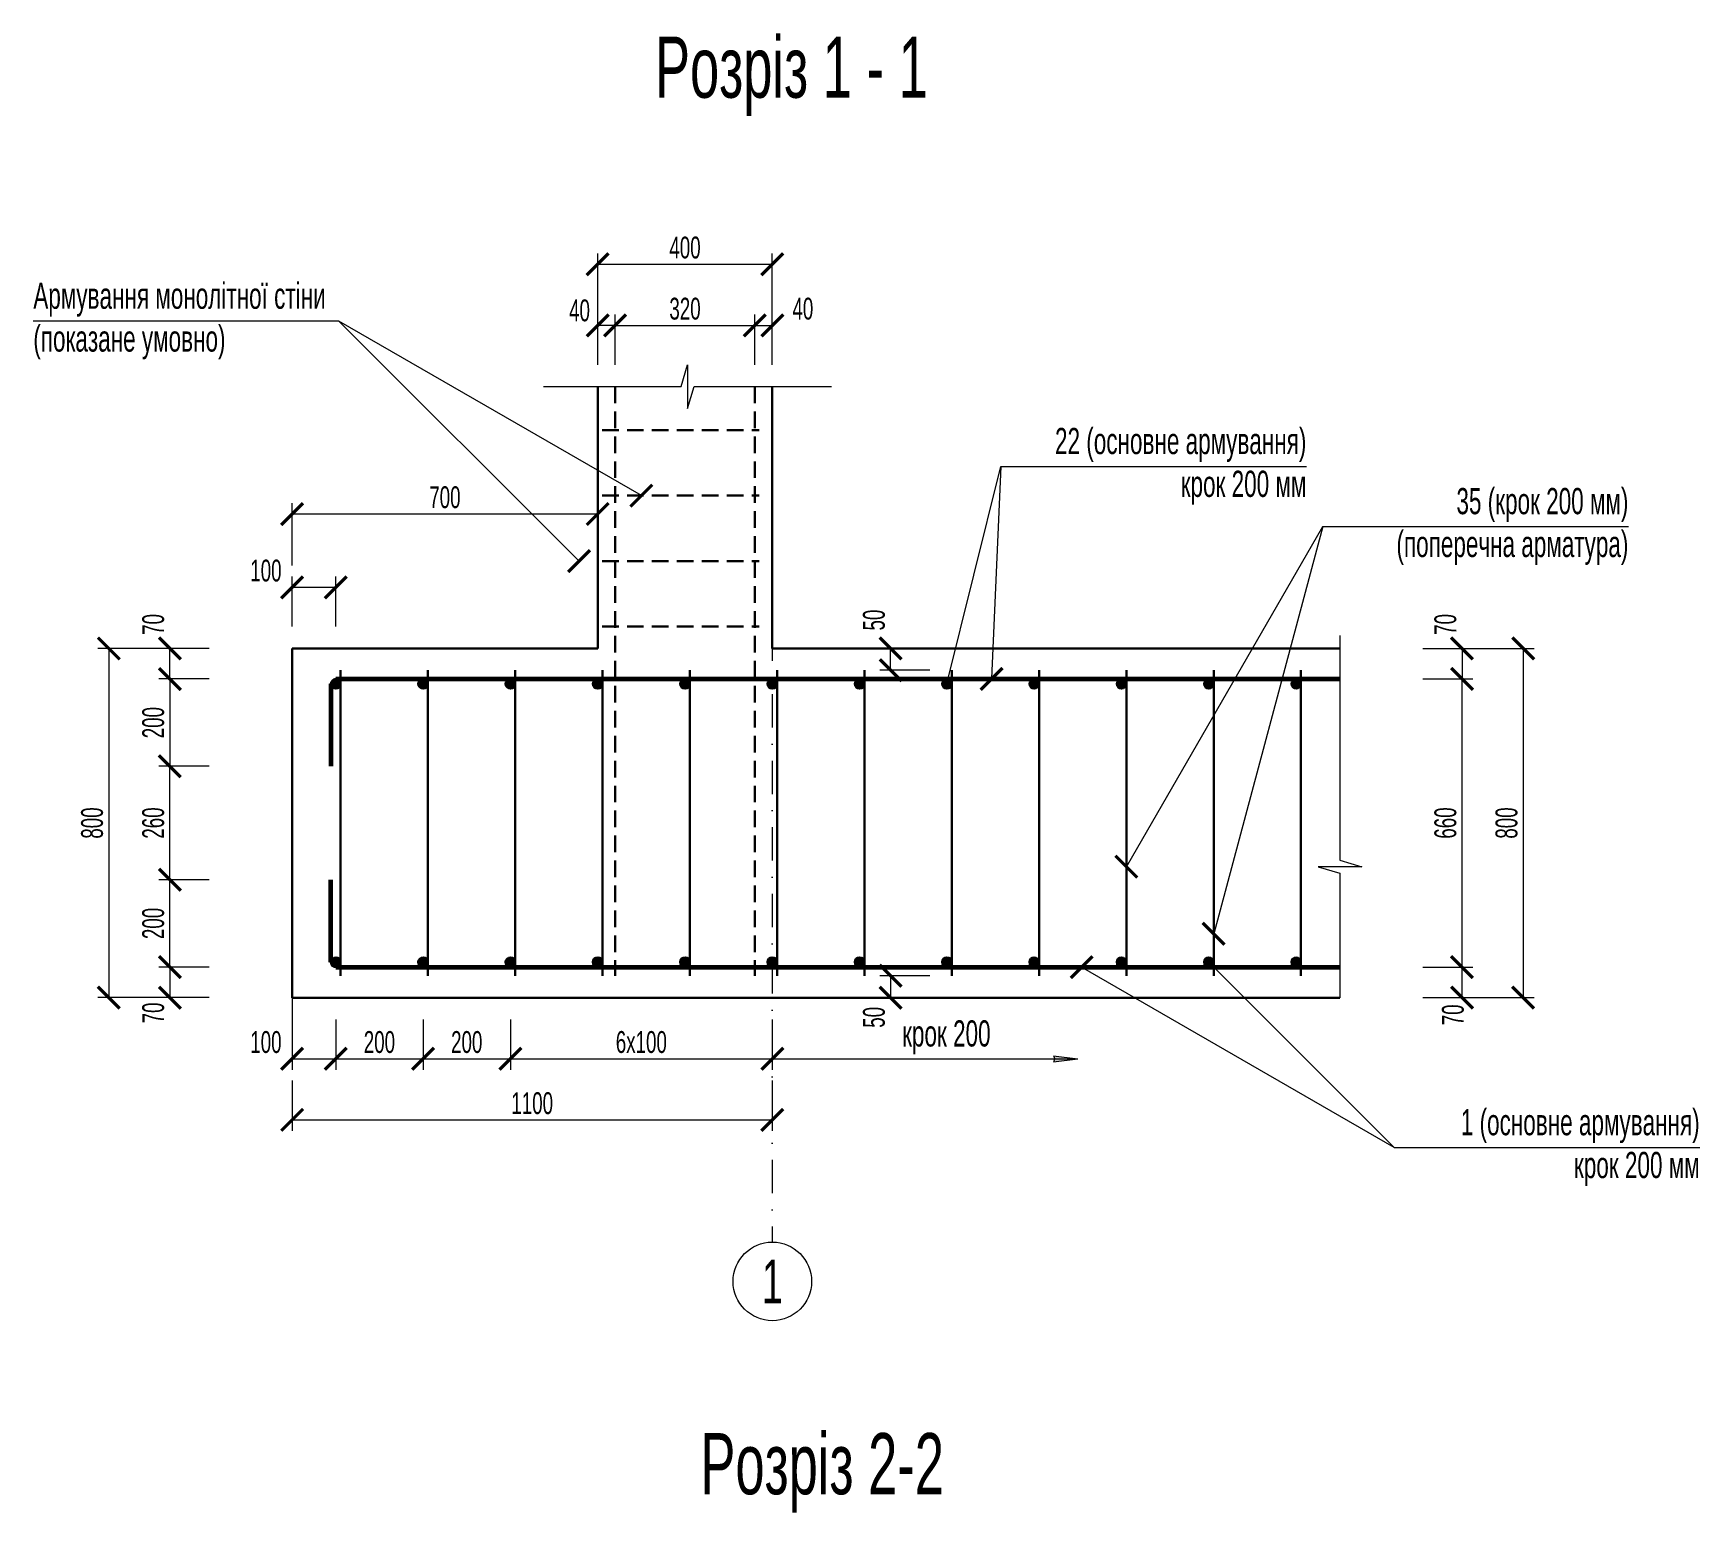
# Model space of a CAD drawing. Extents: x -483223 to 550073, y -164053 to -64662.
# Drawn here: x -438483 to -419397, y -111897 to -94953 of the extents above; entities that cross this region are included whole.
import ezdxf

# ---------------------------------------------------------------- set-up
doc = ezdxf.new("R2010")
doc.units = 0
doc.header["$MEASUREMENT"] = 0
doc.linetypes.add('DASHDOT', pattern=[25.4, 12.7, -6.35, 0, -6.35])
doc.linetypes.add('HIDDEN', pattern=[9.525, 6.35, -3.175])
doc.layers.get('0').update_dxf_attribs({"color": 40, "linetype": 'CONTINUOUS'})
doc.layers.get('Defpoints').update_dxf_attribs({"linetype": 'CONTINUOUS'})
for name, color, linetype, lineweight in [('АРМАТУРА', 11, 'CONTINUOUS', 50), ('ОСН. ПОТОВЩЕНА', 251, 'CONTINUOUS', 30), ('ОСН. ТОНКА', 250, 'CONTINUOUS', 15), ('ПУНКТИР MАХ', 21, 'HIDDEN', 15), ('РОЗМІР', 250, 'CONTINUOUS', 15), ('ШТРИХУВАННЯ', 250, 'CONTINUOUS', 9)]:
    doc.layers.add(name, color=color, linetype=linetype, lineweight=lineweight)
doc.layers.add('ВІСЬ', color=197, linetype='DASHDOT', lineweight=15, transparency=0.5)
doc.layers.add('ТЕКСТ', color=252, linetype='CONTINUOUS')
doc.styles.add('РОЗМІР', font='ARIALN.TTF', dxfattribs={"width": 0.75})
doc.dimstyles.new('М 20', dxfattribs={"dimtxt": 250, "dimasz": 250, "dimexe": 125, "dimexo": 250, "dimgap": 62.5, "dimtad": 1, "dimlfac": 0.2, "dimzin": 9, "dimtxsty": 'РОЗМІР', "dimblk": 'ARCHTICK', "dimcen": 250, "dimadec": 0, "dimazin": 0, "dimtfac": 1, "dimtix": 1, "dimtmove": 2, "dimatfit": 3, "dimfxl": 125, "dimlwd": -1, "dimlwe": -1, "dimarcsym": 0})

# ---------------------------------------------------------------- blocks, each defined once
blk = doc.blocks.new('_ArchTick')
at = {"color": 0, "linetype": 'ByBlock', "const_width": 0.15}
blk.add_lwpolyline([(-0.5, -0.5), (0.5, 0.5)], dxfattribs=at)
blk = doc.blocks.new('*D575')
at = {"layer": 'Defpoints', "color": 0, "ltscale": 30, "transparency": 16777216}
for p in [(-435519, -106698), (-430019, -106698), (-430019, -107398)]:
    blk.add_point(p, dxfattribs=at)
at = {"layer": 'РОЗМІР', "color": 0, "ltscale": 30, "transparency": 16777216}
for p, q in [((-435519, -106948), (-435519, -107523)), ((-430019, -106948), (-430019, -107523)), ((-435519, -107398), (-430019, -107398))]:
    blk.add_line(p, q, dxfattribs=at)
at = {"layer": 'РОЗМІР', "color": 0, "ltscale": 30, "transparency": 16777216, "xscale": 250, "yscale": 250, "zscale": 250, "rotation": 180}
blk.add_blockref('_ArchTick', (-435519, -107398), dxfattribs=at)
at = {"layer": 'РОЗМІР', "color": 0, "ltscale": 30, "transparency": 16777216, "xscale": 250, "yscale": 250, "zscale": 250}
blk.add_blockref('_ArchTick', (-430019, -107398), dxfattribs=at)
at = {"layer": 'РОЗМІР', "color": 0, "ltscale": 30, "transparency": 16777216, "insert": (-432769, -107208), "char_height": 250, "attachment_point": 5, "style": 'РОЗМІР'}
blk.add_mtext('1100', dxfattribs=at)
blk = doc.blocks.new('*D576')
at = {"layer": 'Defpoints', "color": 0, "ltscale": 30, "transparency": 16777216}
for p in [(-422819, -101998), (-422819, -102348), (-422119, -102348)]:
    blk.add_point(p, dxfattribs=at)
at = {"layer": 'РОЗМІР', "color": 0, "ltscale": 30, "transparency": 16777216}
for p, q in [((-422569, -101998), (-421994, -101998)), ((-422119, -101998), (-422119, -102348)), ((-422569, -102348), (-421994, -102348))]:
    blk.add_line(p, q, dxfattribs=at)
at = {"layer": 'РОЗМІР', "color": 0, "ltscale": 30, "transparency": 16777216, "xscale": 250, "yscale": 250, "zscale": 250}
for p, rotation in [((-422119, -101998), 90), ((-422119, -102348), 270)]:
    blk.add_blockref('_ArchTick', p, dxfattribs=dict(at, rotation=rotation))
at = {"layer": 'РОЗМІР', "color": 0, "ltscale": 30, "transparency": 16777216, "insert": (-422309, -101723), "char_height": 250, "attachment_point": 5, "rotation": 90, "style": 'РОЗМІР'}
blk.add_mtext('70', dxfattribs=at)
blk = doc.blocks.new('*D577')
at = {"layer": 'Defpoints', "color": 0, "ltscale": 30, "transparency": 16777216}
for p in [(-422819, -105648), (-422119, -105648), (-422819, -105998)]:
    blk.add_point(p, dxfattribs=at)
at = {"layer": 'РОЗМІР', "color": 0, "ltscale": 30, "transparency": 16777216}
for p, q in [((-422569, -105648), (-421994, -105648)), ((-422119, -105998), (-422119, -105648)), ((-422569, -105998), (-421994, -105998))]:
    blk.add_line(p, q, dxfattribs=at)
at = {"layer": 'РОЗМІР', "color": 0, "ltscale": 30, "transparency": 16777216, "xscale": 250, "yscale": 250, "zscale": 250}
for p, rotation in [((-422119, -105648), 90), ((-422119, -105998), 270)]:
    blk.add_blockref('_ArchTick', p, dxfattribs=dict(at, rotation=rotation))
at = {"layer": 'РОЗМІР', "color": 0, "ltscale": 30, "transparency": 16777216, "insert": (-422223, -106195), "char_height": 250, "attachment_point": 5, "rotation": 90, "style": 'РОЗМІР'}
blk.add_mtext('70', dxfattribs=at)
blk = doc.blocks.new('*D578')
at = {"layer": 'Defpoints', "color": 0, "ltscale": 30, "transparency": 16777216}
for p in [(-422819, -102348), (-422119, -102348), (-422819, -105648)]:
    blk.add_point(p, dxfattribs=at)
at = {"layer": 'РОЗМІР', "color": 0, "ltscale": 30, "transparency": 16777216}
for p, q in [((-422569, -102348), (-421994, -102348)), ((-422119, -105648), (-422119, -102348)), ((-422569, -105648), (-421994, -105648))]:
    blk.add_line(p, q, dxfattribs=at)
at = {"layer": 'РОЗМІР', "color": 0, "ltscale": 30, "transparency": 16777216, "xscale": 250, "yscale": 250, "zscale": 250}
for p, rotation in [((-422119, -102348), 90), ((-422119, -105648), 270)]:
    blk.add_blockref('_ArchTick', p, dxfattribs=dict(at, rotation=rotation))
at = {"layer": 'РОЗМІР', "color": 0, "ltscale": 30, "transparency": 16777216, "insert": (-422309, -103998), "char_height": 250, "attachment_point": 5, "rotation": 90, "style": 'РОЗМІР'}
blk.add_mtext('660', dxfattribs=at)
blk = doc.blocks.new('*D579')
at = {"layer": 'Defpoints', "color": 0, "ltscale": 30, "transparency": 16777216}
for p in [(-422819, -101998), (-422819, -105998), (-421419, -105998)]:
    blk.add_point(p, dxfattribs=at)
at = {"layer": 'РОЗМІР', "color": 0, "ltscale": 30, "transparency": 16777216}
for p, q in [((-422569, -101998), (-421294, -101998)), ((-421419, -101998), (-421419, -105998)), ((-422569, -105998), (-421294, -105998))]:
    blk.add_line(p, q, dxfattribs=at)
at = {"layer": 'РОЗМІР', "color": 0, "ltscale": 30, "transparency": 16777216, "xscale": 250, "yscale": 250, "zscale": 250}
for p, rotation in [((-421419, -101998), 90), ((-421419, -105998), 270)]:
    blk.add_blockref('_ArchTick', p, dxfattribs=dict(at, rotation=rotation))
at = {"layer": 'РОЗМІР', "color": 0, "ltscale": 30, "transparency": 16777216, "insert": (-421609, -103998), "char_height": 250, "attachment_point": 5, "rotation": 90, "style": 'РОЗМІР'}
blk.add_mtext('800', dxfattribs=at)
blk = doc.blocks.new('*D580')
at = {"layer": 'Defpoints', "color": 0, "ltscale": 30, "transparency": 16777216}
for p in [(-436219, -102348), (-436919, -103348), (-436219, -103348)]:
    blk.add_point(p, dxfattribs=at)
at = {"layer": 'РОЗМІР', "color": 0, "ltscale": 30, "transparency": 16777216}
for p, q in [((-436469, -102348), (-437044, -102348)), ((-436919, -102348), (-436919, -103348)), ((-436469, -103348), (-437044, -103348))]:
    blk.add_line(p, q, dxfattribs=at)
at = {"layer": 'РОЗМІР', "color": 0, "ltscale": 30, "transparency": 16777216, "xscale": 250, "yscale": 250, "zscale": 250}
for p, rotation in [((-436919, -102348), 90), ((-436919, -103348), 270)]:
    blk.add_blockref('_ArchTick', p, dxfattribs=dict(at, rotation=rotation))
at = {"layer": 'РОЗМІР', "color": 0, "ltscale": 30, "transparency": 16777216, "insert": (-437109, -102848), "char_height": 250, "attachment_point": 5, "rotation": 90, "style": 'РОЗМІР'}
blk.add_mtext('200', dxfattribs=at)
blk = doc.blocks.new('*D581')
at = {"layer": 'Defpoints', "color": 0, "ltscale": 30, "transparency": 16777216}
for p in [(-436919, -103348), (-436219, -103348), (-436219, -104648)]:
    blk.add_point(p, dxfattribs=at)
at = {"layer": 'РОЗМІР', "color": 0, "ltscale": 30, "transparency": 16777216}
for p, q in [((-436469, -103348), (-437044, -103348)), ((-436919, -104648), (-436919, -103348)), ((-436469, -104648), (-437044, -104648))]:
    blk.add_line(p, q, dxfattribs=at)
at = {"layer": 'РОЗМІР', "color": 0, "ltscale": 30, "transparency": 16777216, "xscale": 250, "yscale": 250, "zscale": 250}
for p, rotation in [((-436919, -103348), 90), ((-436919, -104648), 270)]:
    blk.add_blockref('_ArchTick', p, dxfattribs=dict(at, rotation=rotation))
at = {"layer": 'РОЗМІР', "color": 0, "ltscale": 30, "transparency": 16777216, "insert": (-437109, -103998), "char_height": 250, "attachment_point": 5, "rotation": 90, "style": 'РОЗМІР'}
blk.add_mtext('260', dxfattribs=at)
blk = doc.blocks.new('*D594')
at = {"layer": 'Defpoints', "color": 0, "ltscale": 30, "transparency": 16777216}
for p in [(-435519, -104998), (-435019, -105998), (-435019, -106698)]:
    blk.add_point(p, dxfattribs=at)
at = {"layer": 'РОЗМІР', "color": 0, "ltscale": 30, "transparency": 16777216}
for p, q in [((-435519, -105248), (-435519, -106823)), ((-435019, -106248), (-435019, -106823)), ((-435519, -106698), (-435019, -106698))]:
    blk.add_line(p, q, dxfattribs=at)
at = {"layer": 'РОЗМІР', "color": 0, "ltscale": 30, "transparency": 16777216, "xscale": 250, "yscale": 250, "zscale": 250, "rotation": 180}
blk.add_blockref('_ArchTick', (-435519, -106698), dxfattribs=at)
at = {"layer": 'РОЗМІР', "color": 0, "ltscale": 30, "transparency": 16777216, "xscale": 250, "yscale": 250, "zscale": 250}
blk.add_blockref('_ArchTick', (-435019, -106698), dxfattribs=at)
at = {"layer": 'РОЗМІР', "color": 0, "ltscale": 30, "transparency": 16777216, "insert": (-435819, -106508), "char_height": 250, "attachment_point": 5, "style": 'РОЗМІР'}
blk.add_mtext('100', dxfattribs=at)
blk = doc.blocks.new('*D582')
at = {"layer": 'Defpoints', "color": 0, "ltscale": 30, "transparency": 16777216}
for p in [(-435019, -105998), (-434019, -105998), (-434019, -106698)]:
    blk.add_point(p, dxfattribs=at)
at = {"layer": 'РОЗМІР', "color": 0, "ltscale": 30, "transparency": 16777216}
for p, q in [((-435019, -106248), (-435019, -106823)), ((-434019, -106248), (-434019, -106823)), ((-435019, -106698), (-434019, -106698))]:
    blk.add_line(p, q, dxfattribs=at)
at = {"layer": 'РОЗМІР', "color": 0, "ltscale": 30, "transparency": 16777216, "xscale": 250, "yscale": 250, "zscale": 250, "rotation": 180}
blk.add_blockref('_ArchTick', (-435019, -106698), dxfattribs=at)
at = {"layer": 'РОЗМІР', "color": 0, "ltscale": 30, "transparency": 16777216, "xscale": 250, "yscale": 250, "zscale": 250}
blk.add_blockref('_ArchTick', (-434019, -106698), dxfattribs=at)
at = {"layer": 'РОЗМІР', "color": 0, "ltscale": 30, "transparency": 16777216, "insert": (-434519, -106508), "char_height": 250, "attachment_point": 5, "style": 'РОЗМІР'}
blk.add_mtext('200', dxfattribs=at)
blk = doc.blocks.new('*D583')
at = {"layer": 'Defpoints', "color": 0, "ltscale": 30, "transparency": 16777216}
for p in [(-434019, -105998), (-433019, -105998), (-433019, -106698)]:
    blk.add_point(p, dxfattribs=at)
at = {"layer": 'РОЗМІР', "color": 0, "ltscale": 30, "transparency": 16777216}
for p, q in [((-434019, -106248), (-434019, -106823)), ((-433019, -106248), (-433019, -106823)), ((-434019, -106698), (-433019, -106698))]:
    blk.add_line(p, q, dxfattribs=at)
at = {"layer": 'РОЗМІР', "color": 0, "ltscale": 30, "transparency": 16777216, "xscale": 250, "yscale": 250, "zscale": 250, "rotation": 180}
blk.add_blockref('_ArchTick', (-434019, -106698), dxfattribs=at)
at = {"layer": 'РОЗМІР', "color": 0, "ltscale": 30, "transparency": 16777216, "xscale": 250, "yscale": 250, "zscale": 250}
blk.add_blockref('_ArchTick', (-433019, -106698), dxfattribs=at)
at = {"layer": 'РОЗМІР', "color": 0, "ltscale": 30, "transparency": 16777216, "insert": (-433519, -106508), "char_height": 250, "attachment_point": 5, "style": 'РОЗМІР'}
blk.add_mtext('200', dxfattribs=at)
blk = doc.blocks.new('Стрілка')
at = {"layer": 'ШТРИХУВАННЯ', "ltscale": 50}
h = blk.add_hatch(color=256, dxfattribs=at)
edge = h.paths.add_edge_path()
edge.add_ellipse((723344, 278584), major_axis=(0, -55.1), ratio=1, start_angle=140.5871, end_angle=219.4129, ccw=False)
edge.add_line((723379, 278627), (723344, 278907))
edge.add_line((723344, 278907), (723309, 278627))
at = {"layer": 'ОСН. ТОНКА', "linetype": 'ByBlock', "lineweight": -2}
for p in [(723309, 278627), (723379, 278627)]:
    blk.add_line(p, (723344, 278907), dxfattribs=at)
blk.add_ellipse((723344, 278584), major_axis=(0, -55.1), ratio=1, start_param=2.453707, end_param=3.829478, dxfattribs=at)
blk = doc.blocks.new('*D595')
at = {"layer": 'Defpoints', "color": 0, "ltscale": 30, "transparency": 16777216}
for p in [(-435019, -101298), (-435519, -101998), (-435019, -101998)]:
    blk.add_point(p, dxfattribs=at)
at = {"layer": 'РОЗМІР', "color": 0, "ltscale": 30, "transparency": 16777216}
for p, q in [((-435519, -101748), (-435519, -101173)), ((-435519, -101298), (-435019, -101298)), ((-435019, -101748), (-435019, -101173))]:
    blk.add_line(p, q, dxfattribs=at)
at = {"layer": 'РОЗМІР', "color": 0, "ltscale": 30, "transparency": 16777216, "xscale": 250, "yscale": 250, "zscale": 250, "rotation": 180}
blk.add_blockref('_ArchTick', (-435519, -101298), dxfattribs=at)
at = {"layer": 'РОЗМІР', "color": 0, "ltscale": 30, "transparency": 16777216, "xscale": 250, "yscale": 250, "zscale": 250}
blk.add_blockref('_ArchTick', (-435019, -101298), dxfattribs=at)
at = {"layer": 'РОЗМІР', "color": 0, "ltscale": 30, "transparency": 16777216, "insert": (-435819, -101108), "char_height": 250, "attachment_point": 5, "style": 'РОЗМІР'}
blk.add_mtext('100', dxfattribs=at)
blk = doc.blocks.new('*D596')
at = {"layer": 'Defpoints', "color": 0, "ltscale": 30, "transparency": 16777216}
for p in [(-432019, -100458), (-435519, -101298), (-432019, -101158)]:
    blk.add_point(p, dxfattribs=at)
at = {"layer": 'РОЗМІР', "color": 0, "ltscale": 30, "transparency": 16777216}
for p, q in [((-435519, -101048), (-435519, -100333)), ((-432019, -100908), (-432019, -100333)), ((-435519, -100458), (-432019, -100458))]:
    blk.add_line(p, q, dxfattribs=at)
at = {"layer": 'РОЗМІР', "color": 0, "ltscale": 30, "transparency": 16777216, "xscale": 250, "yscale": 250, "zscale": 250, "rotation": 180}
blk.add_blockref('_ArchTick', (-435519, -100458), dxfattribs=at)
at = {"layer": 'РОЗМІР', "color": 0, "ltscale": 30, "transparency": 16777216, "xscale": 250, "yscale": 250, "zscale": 250}
blk.add_blockref('_ArchTick', (-432019, -100458), dxfattribs=at)
at = {"layer": 'РОЗМІР', "color": 0, "ltscale": 30, "transparency": 16777216, "insert": (-433769, -100268), "char_height": 250, "attachment_point": 5, "style": 'РОЗМІР'}
blk.add_mtext('700', dxfattribs=at)
blk = doc.blocks.new('*D584')
at = {"layer": 'Defpoints', "color": 0, "ltscale": 30, "transparency": 16777216}
for p in [(-432019, -98298), (-432019, -98998), (-431819, -98998)]:
    blk.add_point(p, dxfattribs=at)
at = {"layer": 'РОЗМІР', "color": 0, "ltscale": 30, "transparency": 16777216}
for p, q in [((-432019, -98748), (-432019, -98173)), ((-431819, -98748), (-431819, -98173)), ((-431819, -98298), (-432019, -98298))]:
    blk.add_line(p, q, dxfattribs=at)
at = {"layer": 'РОЗМІР', "color": 0, "ltscale": 30, "transparency": 16777216, "xscale": 250, "yscale": 250, "zscale": 250, "rotation": 180}
blk.add_blockref('_ArchTick', (-432019, -98298), dxfattribs=at)
at = {"layer": 'РОЗМІР', "color": 0, "ltscale": 30, "transparency": 16777216, "xscale": 250, "yscale": 250, "zscale": 250}
blk.add_blockref('_ArchTick', (-431819, -98298), dxfattribs=at)
at = {"layer": 'РОЗМІР', "color": 0, "ltscale": 30, "transparency": 16777216, "insert": (-432227, -98128), "char_height": 250, "attachment_point": 5, "style": 'РОЗМІР'}
blk.add_mtext('40', dxfattribs=at)
blk = doc.blocks.new('*D585')
at = {"layer": 'Defpoints', "color": 0, "ltscale": 30, "transparency": 16777216}
for p in [(-430219, -98298), (-431819, -98998), (-430219, -98998)]:
    blk.add_point(p, dxfattribs=at)
at = {"layer": 'РОЗМІР', "color": 0, "ltscale": 30, "transparency": 16777216}
for p, q in [((-431819, -98748), (-431819, -98173)), ((-430219, -98748), (-430219, -98173)), ((-431819, -98298), (-430219, -98298))]:
    blk.add_line(p, q, dxfattribs=at)
at = {"layer": 'РОЗМІР', "color": 0, "ltscale": 30, "transparency": 16777216, "xscale": 250, "yscale": 250, "zscale": 250, "rotation": 180}
blk.add_blockref('_ArchTick', (-431819, -98298), dxfattribs=at)
at = {"layer": 'РОЗМІР', "color": 0, "ltscale": 30, "transparency": 16777216, "xscale": 250, "yscale": 250, "zscale": 250}
blk.add_blockref('_ArchTick', (-430219, -98298), dxfattribs=at)
at = {"layer": 'РОЗМІР', "color": 0, "ltscale": 30, "transparency": 16777216, "insert": (-431019, -98108), "char_height": 250, "attachment_point": 5, "style": 'РОЗМІР'}
blk.add_mtext('320', dxfattribs=at)
blk = doc.blocks.new('*D586')
at = {"layer": 'Defpoints', "color": 0, "ltscale": 30, "transparency": 16777216}
for p in [(-430019, -98298), (-430219, -98998), (-430019, -98998)]:
    blk.add_point(p, dxfattribs=at)
at = {"layer": 'РОЗМІР', "color": 0, "ltscale": 30, "transparency": 16777216}
for p, q in [((-430219, -98748), (-430219, -98173)), ((-430019, -98748), (-430019, -98173)), ((-430219, -98298), (-430019, -98298))]:
    blk.add_line(p, q, dxfattribs=at)
at = {"layer": 'РОЗМІР', "color": 0, "ltscale": 30, "transparency": 16777216, "xscale": 250, "yscale": 250, "zscale": 250, "rotation": 180}
blk.add_blockref('_ArchTick', (-430219, -98298), dxfattribs=at)
at = {"layer": 'РОЗМІР', "color": 0, "ltscale": 30, "transparency": 16777216, "xscale": 250, "yscale": 250, "zscale": 250}
blk.add_blockref('_ArchTick', (-430019, -98298), dxfattribs=at)
at = {"layer": 'РОЗМІР', "color": 0, "ltscale": 30, "transparency": 16777216, "insert": (-429669, -98108), "char_height": 250, "attachment_point": 5, "style": 'РОЗМІР'}
blk.add_mtext('40', dxfattribs=at)
blk = doc.blocks.new('*D587')
at = {"layer": 'Defpoints', "color": 0, "ltscale": 30, "transparency": 16777216}
for p in [(-430019, -97598), (-432019, -98998), (-430019, -98998)]:
    blk.add_point(p, dxfattribs=at)
at = {"layer": 'РОЗМІР', "color": 0, "ltscale": 30, "transparency": 16777216}
for p, q in [((-432019, -98748), (-432019, -97473)), ((-430019, -98748), (-430019, -97473)), ((-432019, -97598), (-430019, -97598))]:
    blk.add_line(p, q, dxfattribs=at)
at = {"layer": 'РОЗМІР', "color": 0, "ltscale": 30, "transparency": 16777216, "xscale": 250, "yscale": 250, "zscale": 250, "rotation": 180}
blk.add_blockref('_ArchTick', (-432019, -97598), dxfattribs=at)
at = {"layer": 'РОЗМІР', "color": 0, "ltscale": 30, "transparency": 16777216, "xscale": 250, "yscale": 250, "zscale": 250}
blk.add_blockref('_ArchTick', (-430019, -97598), dxfattribs=at)
at = {"layer": 'РОЗМІР', "color": 0, "ltscale": 30, "transparency": 16777216, "insert": (-431019, -97408), "char_height": 250, "attachment_point": 5, "style": 'РОЗМІР'}
blk.add_mtext('400', dxfattribs=at)
blk = doc.blocks.new('*D588')
at = {"layer": 'Defpoints', "color": 0, "ltscale": 30, "transparency": 16777216}
for p in [(-436219, -101998), (-437619, -105998), (-436219, -105998)]:
    blk.add_point(p, dxfattribs=at)
at = {"layer": 'РОЗМІР', "color": 0, "ltscale": 30, "transparency": 16777216}
for p, q in [((-436469, -101998), (-437744, -101998)), ((-437619, -101998), (-437619, -105998)), ((-436469, -105998), (-437744, -105998))]:
    blk.add_line(p, q, dxfattribs=at)
at = {"layer": 'РОЗМІР', "color": 0, "ltscale": 30, "transparency": 16777216, "xscale": 250, "yscale": 250, "zscale": 250}
for p, rotation in [((-437619, -101998), 90), ((-437619, -105998), 270)]:
    blk.add_blockref('_ArchTick', p, dxfattribs=dict(at, rotation=rotation))
at = {"layer": 'РОЗМІР', "color": 0, "ltscale": 30, "transparency": 16777216, "insert": (-437809, -103998), "char_height": 250, "attachment_point": 5, "rotation": 90, "style": 'РОЗМІР'}
blk.add_mtext('800', dxfattribs=at)
blk = doc.blocks.new('*D597')
at = {"layer": 'Defpoints', "color": 0, "ltscale": 30, "transparency": 16777216}
for p in [(-433019, -105998), (-430019, -105998), (-430019, -106698)]:
    blk.add_point(p, dxfattribs=at)
at = {"layer": 'РОЗМІР', "color": 0, "ltscale": 30, "transparency": 16777216}
for p, q in [((-433019, -106248), (-433019, -106823)), ((-430019, -106248), (-430019, -106823)), ((-433019, -106698), (-430019, -106698))]:
    blk.add_line(p, q, dxfattribs=at)
at = {"layer": 'РОЗМІР', "color": 0, "ltscale": 30, "transparency": 16777216, "xscale": 250, "yscale": 250, "zscale": 250, "rotation": 180}
blk.add_blockref('_ArchTick', (-433019, -106698), dxfattribs=at)
at = {"layer": 'РОЗМІР', "color": 0, "ltscale": 30, "transparency": 16777216, "xscale": 250, "yscale": 250, "zscale": 250}
blk.add_blockref('_ArchTick', (-430019, -106698), dxfattribs=at)
at = {"layer": 'РОЗМІР', "color": 0, "ltscale": 30, "transparency": 16777216, "insert": (-431519, -106508), "char_height": 250, "attachment_point": 5, "style": 'РОЗМІР'}
blk.add_mtext('6х100', dxfattribs=at)
blk = doc.blocks.new('*D589')
at = {"layer": 'Defpoints', "color": 0, "ltscale": 30, "transparency": 16777216}
for p in [(-436919, -104648), (-436219, -104648), (-436219, -105648)]:
    blk.add_point(p, dxfattribs=at)
at = {"layer": 'РОЗМІР', "color": 0, "ltscale": 30, "transparency": 16777216}
for p, q in [((-436469, -104648), (-437044, -104648)), ((-436919, -105648), (-436919, -104648)), ((-436469, -105648), (-437044, -105648))]:
    blk.add_line(p, q, dxfattribs=at)
at = {"layer": 'РОЗМІР', "color": 0, "ltscale": 30, "transparency": 16777216, "xscale": 250, "yscale": 250, "zscale": 250}
for p, rotation in [((-436919, -104648), 90), ((-436919, -105648), 270)]:
    blk.add_blockref('_ArchTick', p, dxfattribs=dict(at, rotation=rotation))
at = {"layer": 'РОЗМІР', "color": 0, "ltscale": 30, "transparency": 16777216, "insert": (-437109, -105148), "char_height": 250, "attachment_point": 5, "rotation": 90, "style": 'РОЗМІР'}
blk.add_mtext('200', dxfattribs=at)
blk = doc.blocks.new('*D590')
at = {"layer": 'Defpoints', "color": 0, "ltscale": 30, "transparency": 16777216}
for p in [(-436919, -101998), (-436219, -101998), (-436219, -102348)]:
    blk.add_point(p, dxfattribs=at)
at = {"layer": 'РОЗМІР', "color": 0, "ltscale": 30, "transparency": 16777216}
for p, q in [((-436469, -101998), (-437044, -101998)), ((-436919, -102348), (-436919, -101998)), ((-436469, -102348), (-437044, -102348))]:
    blk.add_line(p, q, dxfattribs=at)
at = {"layer": 'РОЗМІР', "color": 0, "ltscale": 30, "transparency": 16777216, "xscale": 250, "yscale": 250, "zscale": 250}
for p, rotation in [((-436919, -101998), 90), ((-436919, -102348), 270)]:
    blk.add_blockref('_ArchTick', p, dxfattribs=dict(at, rotation=rotation))
at = {"layer": 'РОЗМІР', "color": 0, "ltscale": 30, "transparency": 16777216, "insert": (-437109, -101723), "char_height": 250, "attachment_point": 5, "rotation": 90, "style": 'РОЗМІР'}
blk.add_mtext('70', dxfattribs=at)
blk = doc.blocks.new('*D591')
at = {"layer": 'Defpoints', "color": 0, "ltscale": 30, "transparency": 16777216}
for p in [(-436219, -105648), (-436919, -105998), (-436219, -105998)]:
    blk.add_point(p, dxfattribs=at)
at = {"layer": 'РОЗМІР', "color": 0, "ltscale": 30, "transparency": 16777216}
for p, q in [((-436469, -105648), (-437044, -105648)), ((-436919, -105648), (-436919, -105998)), ((-436469, -105998), (-437044, -105998))]:
    blk.add_line(p, q, dxfattribs=at)
at = {"layer": 'РОЗМІР', "color": 0, "ltscale": 30, "transparency": 16777216, "xscale": 250, "yscale": 250, "zscale": 250}
for p, rotation in [((-436919, -105648), 90), ((-436919, -105998), 270)]:
    blk.add_blockref('_ArchTick', p, dxfattribs=dict(at, rotation=rotation))
at = {"layer": 'РОЗМІР', "color": 0, "ltscale": 30, "transparency": 16777216, "insert": (-437109, -106173), "char_height": 250, "attachment_point": 5, "rotation": 90, "style": 'РОЗМІР'}
blk.add_mtext('70', dxfattribs=at)
blk = doc.blocks.new('*D592')
at = {"layer": 'Defpoints', "color": 0, "ltscale": 30, "transparency": 16777216}
for p in [(-428664, -101998), (-427964, -101998), (-427964, -102248)]:
    blk.add_point(p, dxfattribs=at)
at = {"layer": 'РОЗМІР', "color": 0, "ltscale": 30, "transparency": 16777216}
for p, q in [((-428214, -101998), (-428789, -101998)), ((-428664, -102248), (-428664, -101998)), ((-428214, -102248), (-428789, -102248))]:
    blk.add_line(p, q, dxfattribs=at)
at = {"layer": 'РОЗМІР', "color": 0, "ltscale": 30, "transparency": 16777216, "xscale": 250, "yscale": 250, "zscale": 250}
for p, rotation in [((-428664, -101998), 90), ((-428664, -102248), 270)]:
    blk.add_blockref('_ArchTick', p, dxfattribs=dict(at, rotation=rotation))
at = {"layer": 'РОЗМІР', "color": 0, "ltscale": 30, "transparency": 16777216, "insert": (-428854, -101673), "char_height": 250, "attachment_point": 5, "rotation": 90, "style": 'РОЗМІР'}
blk.add_mtext('50', dxfattribs=at)
blk = doc.blocks.new('*D593')
at = {"layer": 'Defpoints', "color": 0, "ltscale": 30, "transparency": 16777216}
for p in [(-427964, -105748), (-428664, -105998), (-427964, -105998)]:
    blk.add_point(p, dxfattribs=at)
at = {"layer": 'РОЗМІР', "color": 0, "ltscale": 30, "transparency": 16777216}
for p, q in [((-428214, -105748), (-428789, -105748)), ((-428664, -105748), (-428664, -105998)), ((-428214, -105998), (-428789, -105998))]:
    blk.add_line(p, q, dxfattribs=at)
at = {"layer": 'РОЗМІР', "color": 0, "ltscale": 30, "transparency": 16777216, "xscale": 250, "yscale": 250, "zscale": 250}
for p, rotation in [((-428664, -105748), 90), ((-428664, -105998), 270)]:
    blk.add_blockref('_ArchTick', p, dxfattribs=dict(at, rotation=rotation))
at = {"layer": 'РОЗМІР', "color": 0, "ltscale": 30, "transparency": 16777216, "insert": (-428854, -106223), "char_height": 250, "attachment_point": 5, "rotation": 90, "style": 'РОЗМІР'}
blk.add_mtext('50', dxfattribs=at)

msp = doc.modelspace()

# ---------------------------------------------------------------- hatches: boundary and pattern name
at = {"layer": 'ШТРИХУВАННЯ', "ltscale": 30}
for points in [[(-434963.7497, -102403.1778, 1), (-435073.7497, -102403.1778, 1)], [(-433963.7497, -102403.1778, 1), (-434073.7497, -102403.1778, 1)], [(-432963.7497, -102403.1778, 1), (-433073.7497, -102403.1778, 1)], [(-431963.7497, -102403.1778, 1), (-432073.7497, -102403.1778, 1)], [(-430963.7497, -102403.1778, 1), (-431073.7497, -102403.1778, 1)], [(-429963.7497, -102403.1778, 1), (-430073.7497, -102403.1778, 1)], [(-428963.7497, -102403.1778, 1), (-429073.7497, -102403.1778, 1)], [(-427963.7497, -102403.1778, 1), (-428073.7497, -102403.1778, 1)], [(-426963.7497, -102403.1778, 1), (-427073.7497, -102403.1778, 1)], [(-425963.7497, -102403.1778, 1), (-426073.7497, -102403.1778, 1)], [(-424963.7497, -102403.1778, 1), (-425073.7497, -102403.1778, 1)], [(-423963.7497, -102403.1778, 1), (-424073.7497, -102403.1778, 1)], [(-434963.7497, -105593.1778, 1), (-435073.7497, -105593.1778, 1)], [(-433963.7497, -105593.1778, 1), (-434073.7497, -105593.1778, 1)], [(-432963.7497, -105593.1778, 1), (-433073.7497, -105593.1778, 1)], [(-431963.7497, -105593.1778, 1), (-432073.7497, -105593.1778, 1)], [(-430963.7497, -105593.1778, 1), (-431073.7497, -105593.1778, 1)], [(-429963.7497, -105593.1778, 1), (-430073.7497, -105593.1778, 1)], [(-428963.7497, -105593.1778, 1), (-429073.7497, -105593.1778, 1)], [(-427963.7497, -105593.1778, 1), (-428073.7497, -105593.1778, 1)], [(-426963.7497, -105593.1778, 1), (-427073.7497, -105593.1778, 1)], [(-425963.7497, -105593.1778, 1), (-426073.7497, -105593.1778, 1)], [(-424963.7497, -105593.1778, 1), (-425073.7497, -105593.1778, 1)], [(-423963.7497, -105593.1778, 1), (-424073.7497, -105593.1778, 1)]]:
    msp.add_hatch(color=7, dxfattribs=at).paths.add_polyline_path(points)

# ---------------------------------------------------------------- linework, layer by layer
at = {"layer": 'АРМАТУРА', "color": 7, "lineweight": 60, "ltscale": 30}
for p, q in [((-435073.7497, -102403.1778), (-435073.7497, -103348.1778)), ((-435018.7497, -102348.1778), (-423518.7497, -102348.1778)), ((-435073.7497, -105593.1778), (-435073.7497, -104648.1778)), ((-435018.7497, -105648.1778), (-423518.7497, -105648.1778))]:
    msp.add_line(p, q, dxfattribs=at)
at = {"layer": 'ВІСЬ', "color": 7, "ltscale": 30}
msp.add_line((-430018.7497, -100998.1778), (-430018.7497, -108798.1778), dxfattribs=at)
at = {"layer": 'ОСН. ПОТОВЩЕНА', "color": 7, "ltscale": 30}
for p, q in [((-432018.7497, -98998.1778), (-432018.7497, -101998.1778)), ((-430018.7497, -98998.1778), (-430018.7497, -101998.1778)), ((-432018.7497, -101998.1778), (-435518.7497, -101998.1778)), ((-435518.7497, -101998.1778), (-435518.7497, -105998.1778)), ((-430018.7497, -101998.1778), (-423518.7497, -101998.1778)), ((-434963.7497, -105748.1778), (-434963.7497, -102248.1778)), ((-433963.7497, -105748.1778), (-433963.7497, -102248.1778)), ((-432963.7497, -105748.1778), (-432963.7497, -102248.1778)), ((-431963.7497, -105748.1778), (-431963.7497, -102248.1778)), ((-430963.7497, -105748.1778), (-430963.7497, -102248.1778)), ((-429963.7497, -105748.1778), (-429963.7497, -102248.1778)), ((-428963.7497, -105748.1778), (-428963.7497, -102248.1778)), ((-427963.7497, -105748.1778), (-427963.7497, -102248.1778)), ((-426963.7497, -105748.1778), (-426963.7497, -102248.1778)), ((-425963.7497, -105748.1778), (-425963.7497, -102248.1778)), ((-424963.7497, -105748.1778), (-424963.7497, -102248.1778)), ((-423963.7497, -105748.1778), (-423963.7497, -102248.1778)), ((-424963.7497, -105748.1778), (-424963.7497, -105648.1778)), ((-435518.7497, -105998.1778), (-423518.7497, -105998.1778))]:
    msp.add_line(p, q, dxfattribs=at)
for centre in [(-435018.7497, -102403.1778), (-434018.7497, -102403.1778), (-433018.7497, -102403.1778), (-432018.7497, -102403.1778), (-431018.7497, -102403.1778), (-430018.7497, -102403.1778), (-429018.7497, -102403.1778), (-428018.7497, -102403.1778), (-427018.7497, -102403.1778), (-426018.7497, -102403.1778), (-425018.7497, -102403.1778), (-424018.7497, -102403.1778), (-435018.7497, -105593.1778), (-434018.7497, -105593.1778), (-433018.7497, -105593.1778), (-432018.7497, -105593.1778), (-431018.7497, -105593.1778), (-430018.7497, -105593.1778), (-429018.7497, -105593.1778), (-428018.7497, -105593.1778), (-427018.7497, -105593.1778), (-426018.7497, -105593.1778), (-425018.7497, -105593.1778), (-424018.7497, -105593.1778)]:
    msp.add_circle(centre, 55, dxfattribs=at)
at = {"layer": 'ОСН. ТОНКА', "color": 7, "ltscale": 30}
for p, q in [((-434982.8513, -98248.1778), (-438482.8513, -98248.1778)), ((-431518.7497, -100248.1778), (-434982.8513, -98248.1778)), ((-434982.8513, -98248.1778), (-432232.8513, -100998.1778)), ((-432639.6491, -98998.1778), (-431064.6491, -98998.1778)), ((-430914.6491, -98998.1778), (-429339.6491, -98998.1778)), ((-428018.7497, -102403.1778), (-427401.8302, -99912.647)), ((-427401.8302, -99912.647), (-427507.9832, -102344.1761)), ((-427401.8302, -99912.647), (-423901.8302, -99912.647)), ((-425963.7497, -104498.1778), (-423713.7497, -100601.0635)), ((-423713.7497, -100601.0635), (-424963.7497, -105266.127)), ((-423713.7497, -100601.0635), (-420213.7497, -100601.0635)), ((-423518.7497, -101848.1778), (-423518.7497, -104423.1778)), ((-423518.7497, -104573.1778), (-423518.7497, -105998.1778)), ((-422897.4293, -107714.4982), (-426476.4011, -105648.1778)), ((-425018.7497, -105593.1778), (-422897.4293, -107714.4982)), ((-422897.4293, -107714.4982), (-419397.4293, -107714.4982))]:
    msp.add_line(p, q, dxfattribs=at)
for points in [[(-431064.6491, -98998.1778), (-430989.6491, -98748.1778), (-430989.6491, -99248.1778), (-430914.6491, -98998.1778)], [(-423518.7497, -104423.1778), (-423268.7497, -104498.1778), (-423768.7497, -104498.1778), (-423518.7497, -104573.1778)]]:
    msp.add_lwpolyline(points, dxfattribs=at)
at = {"layer": 'ОСН. ТОНКА', "color": 7, "ltscale": 25}
msp.add_circle((-430018.7497, -109248.1778), 450, dxfattribs=at)
at = {"layer": 'ПУНКТИР MАХ', "color": 7, "lineweight": 30, "ltscale": 30}
for p, q in [((-431818.7497, -98998.1778), (-431818.7497, -105748.1778)), ((-430218.7497, -98998.1778), (-430218.7497, -105748.1778)), ((-431968.7497, -99498.1778), (-430168.7497, -99498.1778)), ((-431968.7497, -100248.1778), (-430168.7497, -100248.1778)), ((-431968.7497, -100998.1778), (-430168.7497, -100998.1778)), ((-431968.7497, -101748.1778), (-430168.7497, -101748.1778))]:
    msp.add_line(p, q, dxfattribs=at)
at = {"layer": 'РОЗМІР', "color": 7, "ltscale": 30}
msp.add_line((-430018.7497, -106698.1778), (-426518.7497, -106698.1778), dxfattribs=at)

# ---------------------------------------------------------------- block references
at = {"layer": 'РОЗМІР', "color": 7, "yscale": 250, "zscale": 250}
for p, xscale in [((-431518.7497, -100248.1778), 250), ((-432232.8513, -100998.1778), 250), ((-427507.9832, -102348.1778), 250), ((-425963.7497, -104498.1778), -250), ((-424963.7497, -105266.127), -250), ((-426476.4011, -105648.1778), 250)]:
    msp.add_blockref('_ArchTick', p, dxfattribs=dict(at, xscale=xscale))
at = {"layer": 'ШТРИХУВАННЯ', "color": 7, "xscale": -1, "rotation": 270}
msp.add_blockref('Стрілка', (-705425.5319, -830042.03), dxfattribs=at)

# ---------------------------------------------------------------- texts
at = {"layer": 'РОЗМІР', "color": 7, "ltscale": 30, "insert": (-429447.494, -111896.9335), "char_height": 700, "width": 18118.43866, "attachment_point": 8, "style": 'РОЗМІР'}
msp.add_mtext('\\pt15400;Розріз 2-2', dxfattribs=at)
at = {"layer": 'ТЕКСТ', "color": 7, "ltscale": 30, "style": 'РОЗМІР'}
for s, insert, char_height, width, attachment_point in [('Розріз 1 - 1', (-429800.2445, -95901.1966), 700, 22648.048324, 8), ('{\\fArial Narrow|b0|i0|c204|p34;Армування монолітної стіни}', (-438482.8513, -98198.1778), 300, 3707.608357, 7), ('{\\fArial Narrow|b0|i0|c204|p34;(показане умовно)}', (-438482.8513, -98298.1778), 300, 3707.608357, 1), ('22 (основне армування)', (-423901.8302, -99862.647), 300, 4216.91027, 9), ('{\\fArial Narrow|b0|i0|c204|p34;крок 200 мм}', (-423901.8302, -99962.647), 300, 3123.754329, 3), ('35 (крок 200 мм)', (-420213.7497, -100551.0635), 300, 3707.608357, 9), ('{\\fArial Narrow|b0|i0|c204|p34;(поперечна арматура)}', (-420213.7497, -100651.0635), 300, 3123.754329, 3), ('{\\fArial Narrow|b0|i0|c204|p34;крок 200}', (-427518.7497, -106648.1778), 300, 2279.46491, 9), ('{\\fArial Narrow|b0|i0|c204|p34;1 (основне армування)}', (-419397.4293, -107664.4982), 300, 4216.91027, 9), ('{\\fArial Narrow|b0|i0|c204|p34;крок 200 мм}', (-419397.4293, -107764.4982), 300, 3123.754329, 3)]:
    msp.add_mtext(s, dxfattribs=dict(at, insert=insert, char_height=char_height, width=width, attachment_point=attachment_point))
at = {"layer": 'ТЕКСТ', "color": 7, "ltscale": 25, "insert": (-430018.7497, -109248.1778), "char_height": 500, "width": 1030.951345, "attachment_point": 5, "style": 'РОЗМІР'}
msp.add_mtext('1', dxfattribs=at)

# ---------------------------------------------------------------- dimensions: what is measured, and where the dimension line sits
at = {"layer": 'РОЗМІР', "color": 7, "ltscale": 30}
for base, p1, p2, picture, middle in [((-430018.7497, -97598.1778), (-432018.7497, -98998.1778), (-430018.7497, -98998.1778), '*D587', (-431018.7497, -97408.0346)), ((-430218.7497, -98298.1778), (-431818.7497, -98998.1778), (-430218.7497, -98998.1778), '*D585', (-431018.7497, -98108.0346)), ((-432018.7497, -100458.1778), (-435518.7497, -101298.1778), (-432018.7497, -101158.1778), '*D596', (-433768.7497, -100268.0346)), ((-434018.7497, -106698.1778), (-435018.7497, -105998.1778), (-434018.7497, -105998.1778), '*D582', (-434518.7497, -106508.0346)), ((-433018.7497, -106698.1778), (-434018.7497, -105998.1778), (-433018.7497, -105998.1778), '*D583', (-433518.7497, -106508.0346)), ((-430018.7497, -107398.1778), (-435518.7497, -106698.1778), (-430018.7497, -106698.1778), '*D575', (-432768.7497, -107208.0346))]:
    dim = msp.add_linear_dim(base=base, p1=p1, p2=p2, dimstyle='М 20', override={"dimtxsty": 'РОЗМІР'}, dxfattribs=at)
    dim.commit()
    dim.dimension.update_dxf_attribs({"geometry": picture, "text_midpoint": middle})
for base, p1, p2, picture, middle in [((-432018.7497, -98298.1778), (-431818.7497, -98998.1778), (-432018.7497, -98998.1778), '*D584', (-432227.1842, -98128.2088)), ((-435018.7497, -101298.1778), (-435518.7497, -101998.1778), (-435018.7497, -101998.1778), '*D595', (-435818.7497, -101108.0346)), ((-435018.7497, -106698.1778), (-435518.7497, -104998.1778), (-435018.7497, -105998.1778), '*D594', (-435818.7497, -106508.0346))]:
    dim = msp.add_linear_dim(base=base, p1=p1, p2=p2, dimstyle='М 20', override={"dimtxsty": 'РОЗМІР'}, dxfattribs=at)
    dim.commit()
    dim.dimension.update_dxf_attribs({"geometry": picture, "text_midpoint": middle, "dimtype": 160})
for base, p1, p2, angle, picture, middle in [((-430018.7497, -98298.1778), (-430218.7497, -98998.1778), (-430018.7497, -98998.1778), 180, '*D586', (-429668.7497, -98108.0346)), ((-436918.7497, -101998.1778), (-436218.7497, -102348.1778), (-436218.7497, -101998.1778), 90, '*D590', (-437108.8929, -101723.1778)), ((-428663.7497, -101998.1778), (-427963.7497, -102248.1778), (-427963.7497, -101998.1778), 90, '*D592', (-428853.8929, -101673.1778)), ((-422118.7497, -102348.1778), (-422818.7497, -101998.1778), (-422818.7497, -102348.1778), 90, '*D576', (-422308.8929, -101723.1778)), ((-436918.7497, -105998.1778), (-436218.7497, -105648.1778), (-436218.7497, -105998.1778), 270, '*D591', (-437108.8929, -106173.1778)), ((-422118.7497, -105648.1778), (-422818.7497, -105998.1778), (-422818.7497, -105648.1778), 270, '*D577', (-422223.301, -106194.8577)), ((-428663.7497, -105998.1778), (-427963.7497, -105748.1778), (-427963.7497, -105998.1778), 270, '*D593', (-428853.8929, -106223.1778))]:
    dim = msp.add_linear_dim(base=base, p1=p1, p2=p2, angle=angle, dimstyle='М 20', override={"dimtxsty": 'РОЗМІР'}, dxfattribs=at)
    dim.commit()
    dim.dimension.update_dxf_attribs({"geometry": picture, "text_midpoint": middle, "dimtype": 160})
for base, p1, p2, angle, picture, middle in [((-437618.7497, -105998.1778), (-436218.7497, -101998.1778), (-436218.7497, -105998.1778), 90, '*D588', (-437808.8929, -103998.1778)), ((-421418.7497, -105998.1778), (-422818.7497, -101998.1778), (-422818.7497, -105998.1778), 90, '*D579', (-421608.8929, -103998.1778)), ((-436918.7497, -103348.1778), (-436218.7497, -102348.1778), (-436218.7497, -103348.1778), 270, '*D580', (-437108.8929, -102848.1778)), ((-422118.7497, -102348.1778), (-422818.7497, -105648.1778), (-422818.7497, -102348.1778), 90, '*D578', (-422308.8929, -103998.1778)), ((-436918.7497, -103348.1778), (-436218.7497, -104648.1778), (-436218.7497, -103348.1778), 90, '*D581', (-437108.8929, -103998.1778)), ((-436918.7497, -104648.1778), (-436218.7497, -105648.1778), (-436218.7497, -104648.1778), 90, '*D589', (-437108.8929, -105148.1778))]:
    dim = msp.add_linear_dim(base=base, p1=p1, p2=p2, angle=angle, dimstyle='М 20', override={"dimtxsty": 'РОЗМІР'}, dxfattribs=at)
    dim.commit()
    dim.dimension.update_dxf_attribs({"geometry": picture, "text_midpoint": middle})
dim = msp.add_linear_dim(base=(-430018.7497, -106698.1778), p1=(-433018.7497, -105998.1778), p2=(-430018.7497, -105998.1778), text='6х100', dimstyle='М 20', override={"dimtxsty": 'РОЗМІР'}, dxfattribs=at)
dim.commit()
dim.dimension.update_dxf_attribs({"geometry": '*D597', "text_midpoint": (-431518.7497, -106508.0346)})

doc.saveas('drawing.dxf')
